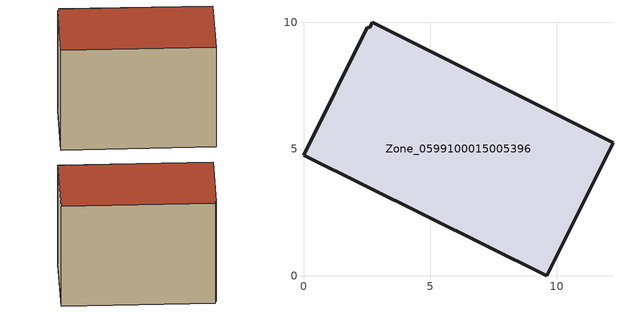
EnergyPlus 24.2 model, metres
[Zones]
Zone_0599100015005396
 floor ground (C_G): 2.61,9.79 2.72,10 12.21,5.25 9.59,0 0,4.75 2.52,9.8 z1.16
 wall outside (C_F): 9.59,0 12.21,5.25 2.72,10 2.61,9.79 2.52,9.8 0,4.75 9.59,0 z1.16:8.98
 roof outside (C_R): 2.72,10 2.61,9.79 2.52,9.8 0,4.75 9.59,0 12.21,5.25 z8.98
[BUILDING]
Pand.0599100015005396: North Axis=0; Terrain=City; Loads Convergence Tolerance Value=0.04; Temperature Convergence Tolerance Value=0.4; Solar Distribution=FullExterior; Maximum Number of Warmup Days=25; Minimum Number of Warmup Days=1
[Site:Location]
Rotterdam.The.Hague.AP_ZH_NLD Design_Conditions: Latitude=51.96; Longitude=4.45; Time Zone=1; Elevation=-4.5
[SITE:GROUNDTEMPERATURE:BUILDINGSURFACE]
18, 18, 18, 18, 18, 18, 18, 18, 18, 18, 18, 18
[MATERIAL] Thermal Absorptance=0.9; Solar Absorptance=0.7; Visible Absorptance=0.7
Name | Roughness | Thickness | Conductivity | Density | Specific Heat
G.TC.1946-1964 | MediumSmooth | 0.15 | 1 | 540 | 1210
F.TC.1946-1964 | Rough | 0.3 | 0.857143 | 1920 | 840
R.TC.1946-1964 | MediumRough | 0.2 | 0.235294 | 1500 | 1000
[CONSTRUCTION]
C_G: G.TC.1946-1964
C_F: F.TC.1946-1964
C_R: R.TC.1946-1964
[ZONE]
Zone_0599100015005396: Type=1; Multiplier=1; Ceiling Height=Autocalculate; Volume=Autocalculate; Floor Area=autocalculate; Part of Total Floor Area=Yes
[ZONEINFILTRATION:DESIGNFLOWRATE]
Infil_Zone_0599100015005396: Zone or ZoneList or Space or SpaceList=Zone_0599100015005396; Schedule=AlwaysOn; Design Flow Rate Calculation Method=Flow/Area; Flow Rate per Floor Area=0.003; Constant Term Coefficient=1; Temperature Term Coefficient=0; Velocity Term Coefficient=0; Velocity Squared Term Coefficient=0
[HVACTEMPLATE:ZONE:IDEALLOADSAIRSYSTEM]
Zone_0599100015005396: Maximum Heating Supply Air Temperature=50; Minimum Cooling Supply Air Temperature=13; Maximum Heating Supply Air Humidity Ratio=0.0156; Minimum Cooling Supply Air Humidity Ratio=0.0077; Heating Limit=NoLimit; Cooling Limit=NoLimit; Dehumidification Control Type=ConstantSensibleHeatRatio; Cooling Sensible Heat Ratio=0.7; Dehumidification Setpoint=60; Humidification Control Type=None; Humidification Setpoint=30; Outdoor Air Method=None; Outdoor Air Flow Rate per Person=0.00944; Outdoor Air Flow Rate per Zone Floor Area=0; Outdoor Air Flow Rate per Zone=0; Demand Controlled Ventilation Type=None; Outdoor Air Economizer Type=NoEconomizer; Heat Recovery Type=None; Sensible Heat Recovery Effectiveness=0.7; Latent Heat Recovery Effectiveness=0.65
[ZONECONTROL:THERMOSTAT]
ThermostatControl_Zone_0599100015005396: Zone or ZoneList=Zone_0599100015005396; Control Type Schedule=DualSetpointControlType; Control 1=Thermostat_Zone_0599100015005396; Temperature Difference Between Cutout And Setpoint=0
[THERMOSTATSETPOINT:DUALSETPOINT]
Thermostat_Zone_0599100015005396: Heating Setpoint Temperature Schedule=HeatingSetpoint_Zone_0599100015005396; Cooling Setpoint Temperature Schedule=CoolingSetpoint_Zone_0599100015005396
[SCHEDULE:COMPACT]
HeatingSetpoint_Zone_0599100015005396: Through: 12/31, For: AllDays, Until: 24:00, 21
CoolingSetpoint_Zone_0599100015005396: Through: 12/31, For: AllDays, Until: 24:00, 24
DualSetpointControlType: Through: 12/31, For: AllDays, Until: 24:00, 4
AlwaysOn: Through: 12/31, For: AllDays, Until: 24:00, 1
